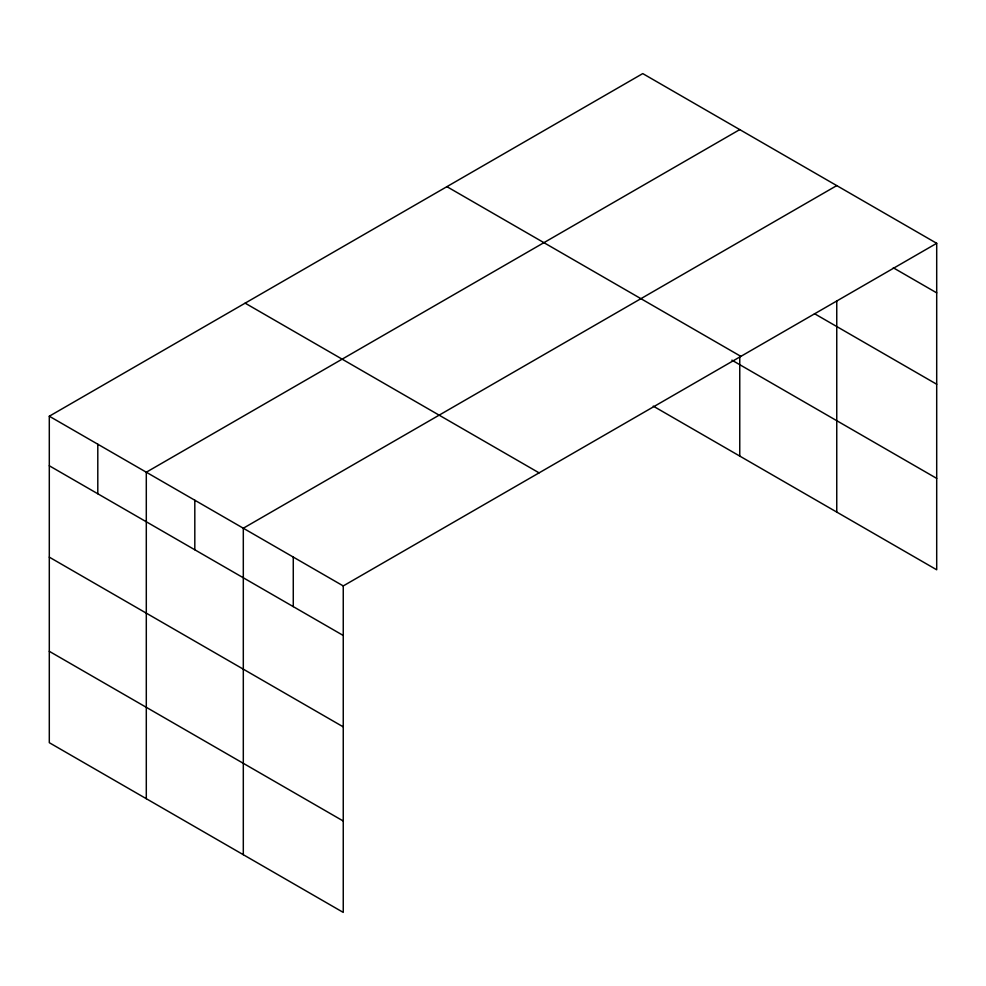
<?xml version="1.0" encoding="UTF-8"?>
<svg xmlns="http://www.w3.org/2000/svg" width="986" height="986" viewBox="0 0 986 986"><rect width="100%" height="100%" fill="white"/><g stroke="black" fill="none" stroke-linecap="round" stroke-linejoin="round"><path stroke-width="1.48" d="M936.7 243.308L642.749 73.593L49.3 416.215L49.3 742.692L343.251 912.407L343.251 585.93L936.7 243.308L936.7 569.785L653.237 406.121M836.757 300.644L836.757 512.079M739.759 129.597L146.298 472.22L146.298 798.697M836.757 185.602L243.308 528.225L243.308 854.702M893.304 267.798L936.7 292.854M814.473 313.671L936.7 384.244M446.917 186.662L740.856 356.365M731.895 360.149L936.7 478.395M245.144 303.158L539.083 472.861M49.3 416.215L343.251 585.93M49.3 465.774L343.251 635.477M49.3 557.152L343.251 726.867M49.3 651.315L343.251 821.018M739.759 357.092L739.759 456.074M293.273 557.078L293.273 606.624M194.809 500.222L194.809 549.769M97.799 444.218L97.799 493.776"/></g></svg>
